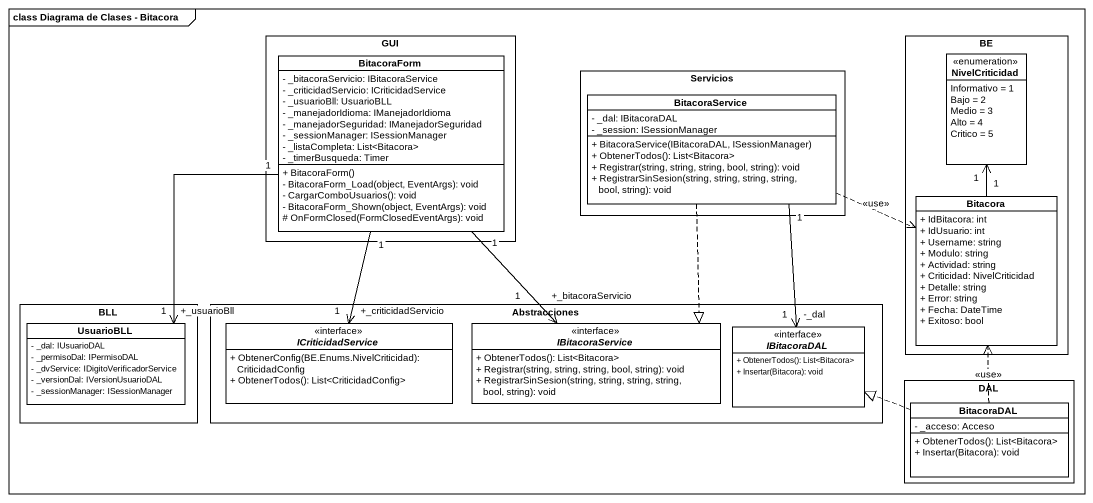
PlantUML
@startuml
mainframe class Diagrama de Clases - Bitacora
hide circle
hide empty members
skinparam classAttributeIconSize 0
rectangle GUI {
  class BitacoraForm {
    - _bitacoraServicio: IBitacoraService
    - _criticidadServicio: ICriticidadService
    - _usuarioBll: UsuarioBLL
    - _manejadorIdioma: IManejadorIdioma
    - _manejadorSeguridad: IManejadorSeguridad
    - _sessionManager: ISessionManager
    - _listaCompleta: List<Bitacora>
    - _timerBusqueda: Timer
    + BitacoraForm()
    - BitacoraForm_Load(object, EventArgs): void
    - CargarComboUsuarios(): void
    - BitacoraForm_Shown(object, EventArgs): void
    # OnFormClosed(FormClosedEventArgs): void
  }
}
rectangle BE {
  enum NivelCriticidad {
    Informativo = 1
    Bajo = 2
    Medio = 3
    Alto = 4
    Critico = 5
  }
  class Bitacora {
    + IdBitacora: int
    + IdUsuario: int
    + Username: string
    + Modulo: string
    + Actividad: string
    + Criticidad: NivelCriticidad
    + Detalle: string
    + Error: string
    + Fecha: DateTime
    + Exitoso: bool
  }
}
rectangle Servicios {
  class BitacoraService {
    - _dal: IBitacoraDAL
    - _session: ISessionManager
    + BitacoraService(IBitacoraDAL, ISessionManager)
    + ObtenerTodos(): List<Bitacora>
    + Registrar(string, string, string, bool, string): void
    + RegistrarSinSesion(string, string, string, string, bool, string): void
  }
}
rectangle BLL {
  class UsuarioBLL {
    - _dal: IUsuarioDAL
    - _permisoDal: IPermisoDAL
    - _dvService: IDigitoVerificadorService
    - _versionDal: IVersionUsuarioDAL
    - _sessionManager: ISessionManager
  }
}
rectangle Abstracciones {
  interface ICriticidadService {
    + ObtenerConfig(BE.Enums.NivelCriticidad): CriticidadConfig
    + ObtenerTodos(): List<CriticidadConfig>
  }
  interface IBitacoraService {
    + ObtenerTodos(): List<Bitacora>
    + Registrar(string, string, string, bool, string): void
    + RegistrarSinSesion(string, string, string, string, bool, string): void
  }
  interface IBitacoraDAL {
    + ObtenerTodos(): List<Bitacora>
    + Insertar(Bitacora): void
  }
}
rectangle DAL {
  class BitacoraDAL {
    - _acceso: Acceso
    + ObtenerTodos(): List<Bitacora>
    + Insertar(Bitacora): void
  }
}
BitacoraForm "1" --> "+_usuarioBll\n1" UsuarioBLL
BitacoraForm "1" --> "+_criticidadServicio\n1" ICriticidadService
BitacoraForm "1" --> "+_bitacoraServicio\n1" IBitacoraService
BitacoraService .right.> Bitacora : <<use>>
BitacoraService ..|> IBitacoraService
BitacoraService "1" --> "-_dal\n1" IBitacoraDAL
Bitacora "1" -up-> "1" NivelCriticidad
BitacoraDAL .up.> Bitacora : <<use>>
BitacoraDAL .left.|> IBitacoraDAL
@enduml
